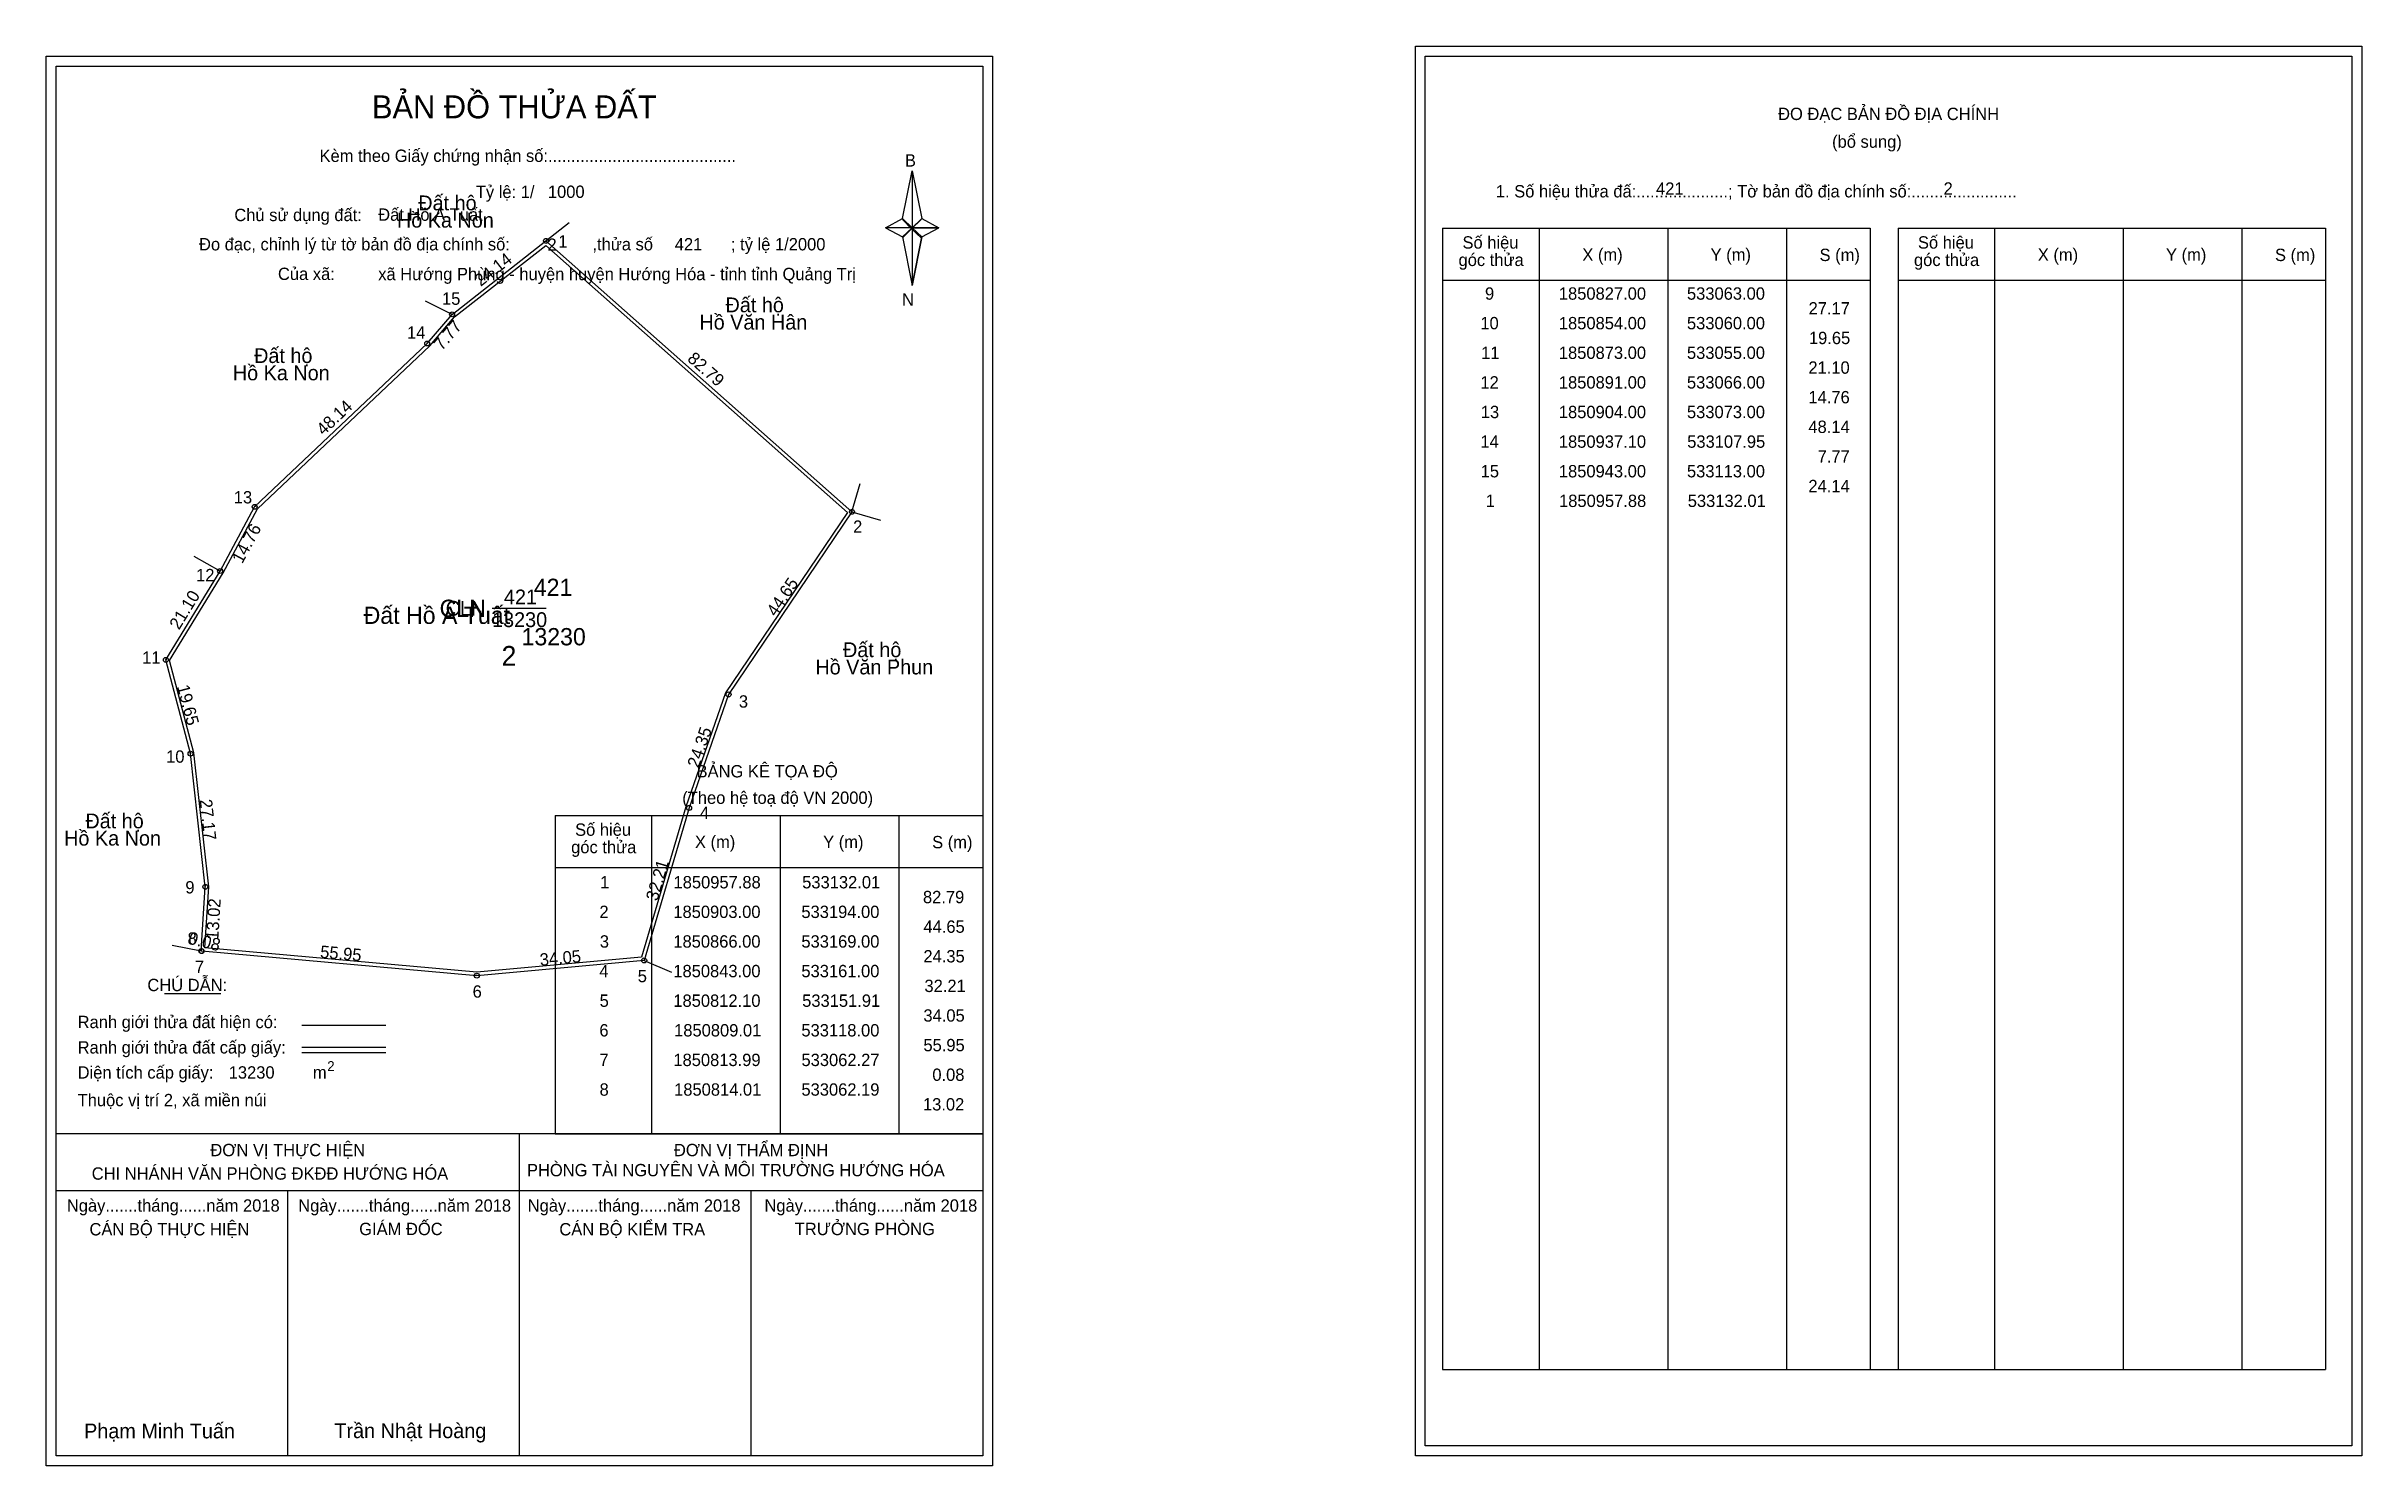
# Model space of a CAD drawing. Extents: x 533031 to 533500, y 1850710 to 1850997.
import ezdxf

# ---------------------------------------------------------------- set-up
doc = ezdxf.new("R2010")
doc.units = 0
for name, color, linetype in [('Level 1', 7, 'Continuous'), ('Level 10', 7, 'Continuous'), ('Level 11', 7, 'Continuous'), ('Level 13', 7, 'Continuous'), ('Level 2', 7, 'Continuous'), ('Level 27', 7, 'Continuous'), ('Level 3', 7, 'Continuous'), ('Level 36', 7, 'Continuous'), ('Level 4', 7, 'Continuous'), ('Level 49', 7, 'Continuous'), ('Level 5', 7, 'Continuous'), ('Level 53', 7, 'Continuous'), ('Level 55', 7, 'Continuous'), ('Level 6', 7, 'Continuous'), ('Level 63', 7, 'Continuous'), ('Level 7', 7, 'Continuous'), ('Level 9', 7, 'Continuous')]:
    doc.layers.add(name, color=color, linetype=linetype)

msp = doc.modelspace()

# ---------------------------------------------------------------- linework, layer by layer
at = {"layer": 'Level 1'}
for p, q in [((533310.12, 1850995.31), (533310.12, 1850995.31)), ((533032.8, 1850993.31), (533032.8, 1850993.31)), ((533204.22, 1850962.43), (533206.19, 1850972.07)), ((533206.19, 1850972.07), (533206.19, 1850960.54)), ((533206.19, 1850972.07), (533208.15, 1850962.43)), ((533200.77, 1850960.54), (533204.22, 1850962.43)), ((533204.22, 1850962.43), (533206.19, 1850960.54)), ((533206.04, 1850960.32), (533204.22, 1850962.21)), ((533208.01, 1850962.21), (533206.04, 1850960.32)), ((533206.04, 1850960.32), (533208.01, 1850962.21)), ((533208.15, 1850962.43), (533206.19, 1850960.54)), ((533206.19, 1850960.54), (533204.22, 1850958.7)), ((533206.04, 1850960.32), (533204.22, 1850958.48)), ((533204.22, 1850958.48), (533206.04, 1850960.32)), ((533204.22, 1850958.7), (533206.19, 1850948.84)), ((533208.01, 1850958.48), (533206.04, 1850960.32)), ((533206.19, 1850960.54), (533206.19, 1850948.84)), ((533206.19, 1850960.54), (533211.6, 1850960.54)), ((533206.19, 1850960.54), (533208.15, 1850958.7)), ((533208.15, 1850958.7), (533206.19, 1850948.84)), ((533208.15, 1850958.7), (533211.6, 1850960.54)), ((533313.65, 1850960.45), (533400.25, 1850960.45)), ((533333.24, 1850729.19), (533333.24, 1850960.45)), ((533359.31, 1850729.19), (533359.31, 1850960.45)), ((533383.29, 1850960.45), (533383.29, 1850729.19)), ((533400.25, 1850960.45), (533400.25, 1850729.19)), ((533405.91, 1850960.45), (533492.51, 1850960.45)), ((533425.5, 1850729.19), (533425.5, 1850960.45)), ((533451.57, 1850729.19), (533451.57, 1850960.45)), ((533475.54, 1850960.45), (533475.54, 1850729.19)), ((533492.51, 1850960.45), (533492.51, 1850729.19)), ((533313.65, 1850949.93), (533400.25, 1850949.93)), ((533405.91, 1850949.93), (533492.51, 1850949.93)), ((533133.89, 1850841.48), (533220.49, 1850841.48)), ((533153.48, 1850776.96), (533153.48, 1850841.48)), ((533179.55, 1850776.96), (533179.55, 1850841.48)), ((533203.52, 1850841.48), (533203.52, 1850776.96)), ((533133.89, 1850830.95), (533220.49, 1850830.95)), ((533054.71, 1850805.37), (533066.12, 1850805.37)), ((533082.58, 1850798.97), (533099.59, 1850798.97)), ((533082.58, 1850794.52), (533099.59, 1850794.52)), ((533082.58, 1850793.43), (533099.59, 1850793.43)), ((533139.62, 1850776.96), (533032.79, 1850776.96)), ((533220.49, 1850776.96), (533115.65, 1850776.96)), ((533126.64, 1850711.73), (533126.64, 1850776.96)), ((533133.89, 1850776.95), (533220.49, 1850776.95)), ((533220.49, 1850765.41), (533032.79, 1850765.41)), ((533079.72, 1850711.73), (533079.72, 1850765.41)), ((533173.57, 1850711.73), (533173.57, 1850765.41)), ((533313.65, 1850729.19), (533492.51, 1850729.19)), ((533497.82, 1850713.73), (533497.82, 1850713.73)), ((533220.49, 1850711.73), (533220.49, 1850711.73))]:
    msp.add_line(p, q, dxfattribs=at)
for points in [[(533204.22, 1850962.43), (533206.19, 1850972.07), (533206.19, 1850960.54)], [(533206.19, 1850960.54), (533208.15, 1850962.43), (533211.6, 1850960.54)], [(533200.77, 1850960.54), (533204.22, 1850958.7), (533206.19, 1850960.54)], [(533206.19, 1850960.54), (533206.19, 1850948.84), (533208.15, 1850958.7)]]:
    msp.add_lwpolyline(points, close=True, dxfattribs=at)
at = {"layer": 'Level 10'}
msp.add_line((533151.91, 1850812.1), (533118, 1850809.01), dxfattribs=at)
for points in [[(533107.95, 1850937.1), (533113, 1850943), (533132.01, 1850957.88), (533194, 1850903), (533169, 1850866), (533161, 1850843), (533151.91, 1850812.1), (533118, 1850809.01), (533062.27, 1850813.99), (533062.19, 1850814.01), (533063, 1850827), (533060, 1850854), (533055, 1850873), (533066, 1850891), (533073, 1850904)], [(533108.46, 1850936.62), (533113.49, 1850942.49), (533131.98, 1850956.97), (533193.08, 1850902.88), (533168.37, 1850866.32), (533160.33, 1850843.21), (533151.37, 1850812.75), (533118, 1850809.71), (533062.93, 1850814.63), (533063.7, 1850827.02), (533060.69, 1850854.13), (533055.75, 1850872.89), (533066.61, 1850890.65), (533073.56, 1850903.57)]]:
    msp.add_lwpolyline(points, close=True, dxfattribs=at)
at = {"layer": 'Level 11'}
for centre in [(533132.01, 1850957.88), (533113, 1850943), (533107.95, 1850937.1), (533107.95, 1850937.1), (533073, 1850904), (533194, 1850903), (533066, 1850891), (533055, 1850873), (533169, 1850866), (533060, 1850854), (533161, 1850843), (533063, 1850827), (533062.19, 1850814.01), (533062.27, 1850813.99), (533151.91, 1850812.1), (533118, 1850809.01)]:
    msp.add_circle(centre, 0.5, dxfattribs=at)
at = {"layer": 'Level 27'}
for p, q in [((533132.01, 1850957.88), (533136.74, 1850961.58)), ((533113, 1850943), (533107.63, 1850945.68)), ((533194, 1850903), (533195.67, 1850908.76)), ((533194, 1850903), (533199.75, 1850901.28)), ((533066, 1850891), (533060.76, 1850893.91)), ((533062.19, 1850814.01), (533056.3, 1850815.15)), ((533151.91, 1850812.1), (533157.42, 1850809.73))]:
    msp.add_line(p, q, dxfattribs=at)
at = {"layer": 'Level 3'}
for p, q in [((533313.65, 1850960.45), (533313.65, 1850729.19)), ((533405.91, 1850960.45), (533405.91, 1850729.19)), ((533133.89, 1850841.48), (533133.89, 1850776.96))]:
    msp.add_line(p, q, dxfattribs=at)
at = {"layer": 'Level 63'}
for points in [[(533030.79, 1850995.31), (533222.49, 1850995.31), (533222.49, 1850709.73), (533030.79, 1850709.73)], [(533308.12, 1850997.31), (533499.82, 1850997.31), (533499.82, 1850711.73), (533308.12, 1850711.73)], [(533310.12, 1850995.31), (533497.82, 1850995.31), (533497.82, 1850713.73), (533310.12, 1850713.73)], [(533032.79, 1850993.31), (533220.49, 1850993.31), (533220.49, 1850711.73), (533032.79, 1850711.73)]]:
    msp.add_lwpolyline(points, close=True, dxfattribs=at)
at = {"layer": 'Level 9'}
msp.add_line((533121.09, 1850883.44), (533132.02, 1850883.44), dxfattribs=at)

# ---------------------------------------------------------------- texts
at = {"layer": 'Level 1'}
for s, height, p in [('BẢN ĐỒ THỬA ĐẤT', 4.6657, (533096.76, 1850982.71)), ('ĐO ĐẠC BẢN ĐỒ ĐỊA CHÍNH', 2.5, (533381.6, 1850982.37)), ('Kèm theo Giấy chứng nhận số:.........................................', 2.5, (533086.14, 1850973.88)), ('(bổ sung)', 2.5, (533392.54, 1850976.75)), ('B', 2.5, (533204.73, 1850972.94)), ('1. Số hiệu thửa đấ:....................; Tờ bản đồ địa chính số:.......................', 2.5, (533324.43, 1850966.69)), ('Chủ sử dụng đất:', 2.5, (533068.88, 1850961.89)), ('Đo đạc, chỉnh lý từ tờ bản đồ địa chính số:                  ,thửa số                 ; tỷ lệ 1/2000', 2.5, (533061.73, 1850955.96)), ('Số hiệu', 2.5, (533317.67, 1850956.32)), ('Số hiệu', 2.5, (533409.93, 1850956.32)), ('Của xã:', 2.5, (533077.72, 1850949.96)), ('góc thửa', 2.5, (533316.87, 1850952.79)), ('X (m)', 2.5, (533341.95, 1850953.85)), ('Y (m)', 2.5, (533367.93, 1850953.85)), ('S (m)', 2.5, (533390, 1850953.8)), ('góc thửa', 2.5, (533409.13, 1850952.79)), ('X (m)', 2.5, (533434.21, 1850953.85)), ('Y (m)', 2.5, (533460.18, 1850953.85)), ('S (m)', 2.5, (533482.26, 1850953.8)), ('N', 2.5, (533204.13, 1850944.77)), ('BẢNG KÊ TỌA ĐỘ', 2.5, (533162.52, 1850849.18)), ('(Theo hệ toạ độ VN 2000)', 2.5, (533159.62, 1850843.82)), ('Số hiệu', 2.5, (533137.91, 1850837.35)), ('góc thửa', 2.5, (533137.11, 1850833.82)), ('X (m)', 2.5, (533162.19, 1850834.87)), ('Y (m)', 2.5, (533188.16, 1850834.87)), ('S (m)', 2.5, (533210.24, 1850834.82)), ('CHÚ DẪN:', 2.5, (533051.27, 1850805.88)), ('Ranh giới thửa đất hiện có:', 2.5, (533037.14, 1850798.38)), ('Ranh giới thửa đất cấp giấy:', 2.5, (533037.14, 1850793.24)), ('Diện tích cấp giấy:', 2.5, (533037.14, 1850788.16)), ('m', 2.5, (533084.8, 1850788.18)), ('2', 2, (533087.7, 1850789.69)), ('Thuộc vị trí 2, xã miền núi', 2.5, (533037.14, 1850782.56)), ('ĐƠN VỊ THỰC HIỆN', 2.5, (533064.03, 1850772.44)), ('ĐƠN VỊ THẨM ĐỊNH', 2.5, (533157.93, 1850772.44)), ('CHI NHÁNH VĂN PHÒNG ĐKĐĐ HƯỚNG HÓA', 2.5, (533039.99, 1850767.68)), ('PHÒNG TÀI NGUYÊN VÀ MÔI TRƯỜNG HƯỚNG HÓA', 2.5, (533128.16, 1850768.37)), ('Ngày.......tháng......năm 2018', 2.5, (533034.96, 1850761.2)), ('Ngày.......tháng......năm 2018', 2.5, (533081.83, 1850761.2)), ('Ngày.......tháng......năm 2018', 2.5, (533128.31, 1850761.2)), ('Ngày.......tháng......năm 2018', 2.5, (533176.27, 1850761.2)), ('CÁN BỘ THỰC HIỆN', 2.5, (533039.54, 1850756.39)), ('GIÁM ĐỐC', 2.5, (533094.18, 1850756.45)), ('CÁN BỘ KIỂM TRA', 2.5, (533134.72, 1850756.39)), ('TRƯỞNG PHÒNG', 2.5, (533182.41, 1850756.45)), ('Phạm Minh Tuấn', 3, (533038.45, 1850715.27)), ('Trần Nhật Hoàng', 3, (533089.15, 1850715.32))]:
    msp.add_text(s, height=height, dxfattribs=at).set_placement(p)
at = {"layer": 'Level 11'}
msp.add_text('Tỷ lệ: 1/', height=2.5, dxfattribs=at).set_placement((533117.8, 1850966.57))
at = {"layer": 'Level 13'}
for s, p in [('421', (533123.5, 1850884.24)), ('CLN', (533111.7, 1850881.94)), ('13230', (533121.09, 1850879.64))]:
    msp.add_text(s, height=3, dxfattribs=at).set_placement(p)
at = {"layer": 'Level 2'}
msp.add_text('Đất Hồ A Tuất', height=3.5, dxfattribs=at).set_placement((533095.08, 1850880.28))
at = {"layer": 'Level 3'}
msp.add_text('CLN', height=3.5, dxfattribs=at).set_placement((533110.46, 1850881.69))
at = {"layer": 'Level 36'}
for s, p in [('Đất hộ', (533106.14, 1850964.08)), ('Hồ Ka Non', (533101.82, 1850960.58)), ('Hồ Văn Hân', (533163.09, 1850939.92)), ('Đất hộ', (533168.38, 1850943.42)), ('Đất hộ', (533072.89, 1850933.14)), ('Hồ Ka Non', (533068.58, 1850929.64)), (' Hồ Văn Phun', (533185.47, 1850870.05)), ('Đất hộ', (533192.18, 1850873.55)), ('Đất hộ', (533038.71, 1850838.87)), ('Hồ Ka Non', (533034.4, 1850835.37))]:
    msp.add_text(s, height=3, dxfattribs=at).set_placement(p)
at = {"layer": 'Level 4'}
msp.add_text('421', height=3.5, dxfattribs=at).set_placement((533129.54, 1850885.94))
at = {"layer": 'Level 49'}
for s, rotation, p in [('24.14', 38.0519, (533118.79, 1850948.55)), ('7.77', 49.4387, (533110.93, 1850935.51)), ('82.79', 318.4814, (533160.48, 1850933.74)), ('48.14', 43.4427, (533086.95, 1850918.32)), ('14.76', 61.6992, (533070.47, 1850892.34)), ('21.10', 58.5704, (533057.68, 1850878.93)), ('44.65', 55.9541, (533178.58, 1850881.61)), ('19.65', 284.7436, (533057.25, 1850867.6)), ('24.35', 70.821, (533162.92, 1850850.95)), ('27.17', 276.3402, (533061.85, 1850844.64)), ('32.21', 73.6074, (533154.58, 1850824.01)), ('13.02', 86.4319, (533065.63, 1850816.23)), ('0.08', 345.9638, (533059.39, 1850815.53)), ('55.95', 354.8936, (533086.19, 1850812.66)), ('34.05', 5.2066, (533130.87, 1850810.99))]:
    msp.add_text(s, height=2.5, rotation=rotation, dxfattribs=at).set_placement(p)
at = {"layer": 'Level 5'}
msp.add_text('13230', height=3.5, dxfattribs=at).set_placement((533127.06, 1850875.94))
at = {"layer": 'Level 53'}
for s, p in [('9', (533322.23, 1850945.97)), ('1850827.00', (533337.19, 1850945.97)), ('533063.00', (533363.14, 1850945.97)), ('27.17', (533387.78, 1850942.97)), ('10', (533321.29, 1850939.97)), ('1850854.00', (533337.19, 1850939.97)), ('533060.00', (533363.14, 1850939.97)), ('19.65', (533387.85, 1850936.97)), ('11', (533321.45, 1850933.97)), ('1850873.00', (533337.19, 1850933.97)), ('533055.00', (533363.14, 1850933.97)), ('12', (533321.3, 1850927.97)), ('1850891.00', (533337.19, 1850927.97)), ('533066.00', (533363.14, 1850927.97)), ('21.10', (533387.74, 1850930.97)), ('13', (533321.38, 1850921.97)), ('1850904.00', (533337.19, 1850921.97)), ('533073.00', (533363.14, 1850921.97)), ('14.76', (533387.75, 1850924.97)), ('48.14', (533387.74, 1850918.97)), ('14', (533321.29, 1850915.97)), ('1850937.10', (533337.19, 1850915.97)), ('533107.95', (533363.19, 1850915.97)), ('7.77', (533389.62, 1850912.97)), ('15', (533321.35, 1850909.97)), ('1850943.00', (533337.19, 1850909.97)), ('533113.00', (533363.14, 1850909.97)), ('1', (533322.37, 1850903.97)), ('1850957.88', (533337.23, 1850903.97)), ('533132.01', (533363.3, 1850903.97)), ('24.14', (533387.74, 1850906.97)), ('1', (533142.99, 1850826.7)), ('1850957.88', (533157.85, 1850826.7)), ('533132.01', (533183.91, 1850826.7)), ('82.79', (533208.38, 1850823.7)), ('2', (533142.84, 1850820.7)), ('1850903.00', (533157.81, 1850820.7)), ('533194.00', (533183.75, 1850820.7)), ('3', (533142.92, 1850814.7)), ('1850866.00', (533157.81, 1850814.7)), ('533169.00', (533183.75, 1850814.7)), ('44.65', (533208.47, 1850817.7)), ('24.35', (533208.47, 1850811.7)), ('4', (533142.83, 1850808.7)), ('1850843.00', (533157.81, 1850808.7)), ('533161.00', (533183.75, 1850808.7)), ('32.21', (533208.68, 1850805.7)), ('5', (533142.88, 1850802.7)), ('1850812.10', (533157.81, 1850802.7)), ('533151.91', (533183.91, 1850802.7)), ('34.05', (533208.47, 1850799.7)), ('6', (533142.83, 1850796.7)), ('1850809.01', (533157.97, 1850796.7)), ('533118.00', (533183.75, 1850796.7)), ('7', (533142.84, 1850790.7)), ('1850813.99', (533157.82, 1850790.7)), ('533062.27', (533183.77, 1850790.7)), ('55.95', (533208.47, 1850793.7)), ('0.08', (533210.28, 1850787.7)), ('8', (533142.87, 1850784.7)), ('1850814.01', (533157.97, 1850784.7)), ('533062.19', (533183.76, 1850784.7)), ('13.02', (533208.38, 1850781.7))]:
    msp.add_text(s, height=2.5, dxfattribs=at).set_placement(p)
at = {"layer": 'Level 55'}
for s, height, p in [('407', 0.11, (533131.89, 1850957.77)), ('1', 0.4, (533131.9, 1850957.88)), ('0', 0.11, (533131.97, 1850957.77)), ('0', 0.11, (533131.97, 1850957.77)), ('15', 0.4, (533112.72, 1850943)), ('407', 0.11, (533112.88, 1850942.89)), ('0', 0.11, (533112.96, 1850942.89)), ('14', 0.4, (533107.66, 1850937.1)), ('0', 0.11, (533107.91, 1850936.99)), ('13', 0.4, (533072.73, 1850904)), ('0', 0.11, (533072.96, 1850903.89)), ('2', 0.4, (533193.86, 1850903)), ('431', 0.11, (533193.89, 1850902.89)), ('431', 0.11, (533193.89, 1850902.89)), ('0', 0.11, (533193.96, 1850902.89)), ('0', 0.11, (533193.96, 1850902.89)), ('12', 0.4, (533065.72, 1850891)), ('424', 0.11, (533065.88, 1850890.89)), ('0', 0.11, (533065.96, 1850890.89)), ('11', 0.4, (533054.74, 1850873)), ('424', 0.11, (533054.88, 1850872.89)), ('431', 0.11, (533168.89, 1850865.89)), ('431', 0.11, (533168.89, 1850865.89)), ('3', 0.4, (533168.88, 1850866)), ('10', 0.4, (533059.72, 1850854)), ('424', 0.11, (533059.88, 1850853.89)), ('4', 0.4, (533160.86, 1850843)), ('431', 0.11, (533160.89, 1850842.89)), ('431', 0.11, (533160.89, 1850842.89)), ('424', 0.11, (533062.88, 1850826.89)), ('9', 0.4, (533062.86, 1850827)), ('424', 0.11, (533062.07, 1850813.9)), ('8', 0.4, (533062.06, 1850814.01)), ('7', 0.4, (533062.14, 1850813.99)), ('0', 0.11, (533062.15, 1850813.9)), ('0', 0.11, (533062.23, 1850813.88)), ('5', 0.4, (533151.78, 1850812.1)), ('431', 0.11, (533151.8, 1850811.99)), ('431', 0.11, (533151.8, 1850811.99)), ('0', 0.11, (533151.87, 1850811.99)), ('6', 0.4, (533117.86, 1850809.01)), ('0', 0.11, (533117.96, 1850808.9))]:
    msp.add_text(s, height=height, dxfattribs=at).set_placement(p)
at = {"layer": 'Level 6'}
for s, p in [('1000', (533132.4, 1850966.59)), ('421', (533356.88, 1850967.23)), ('2', (533415.12, 1850967.25)), ('Đất Hồ A Tuất', (533098.02, 1850961.96)), ('2', (533132.32, 1850955.87)), ('421', (533158.1, 1850955.95)), ('xã Hướng Phùng - huyện huyện Hướng Hóa - tỉnh tỉnh Quảng Trị', (533098.03, 1850949.92)), ('13230', (533067.74, 1850788.16))]:
    msp.add_text(s, height=2.5, dxfattribs=at).set_placement(p)
at = {"layer": 'Level 7'}
msp.add_text('2', height=4, dxfattribs=at).set_placement((533123.03, 1850871.81))
at = {"layer": 'Level 9'}
for s, p in [('1', (533134.51, 1850956.53)), ('15', (533110.95, 1850944.93)), ('14', (533103.85, 1850938.06)), ('13', (533068.77, 1850904.69)), ('2', (533194.23, 1850898.74)), ('12', (533061.14, 1850888.93)), ('11', (533050.21, 1850872.21)), ('3', (533171.09, 1850863.32)), ('10', (533055.07, 1850852.16)), ('4', (533163.19, 1850840.77)), ('9', (533058.96, 1850825.67)), ('8', (533059.41, 1850815.29)), ('7', (533060.9, 1850809.58)), ('6', (533117.15, 1850804.56)), ('5', (533150.6, 1850807.69))]:
    msp.add_text(s, height=2.5, dxfattribs=at).set_placement(p)

doc.saveas('drawing.dxf')
